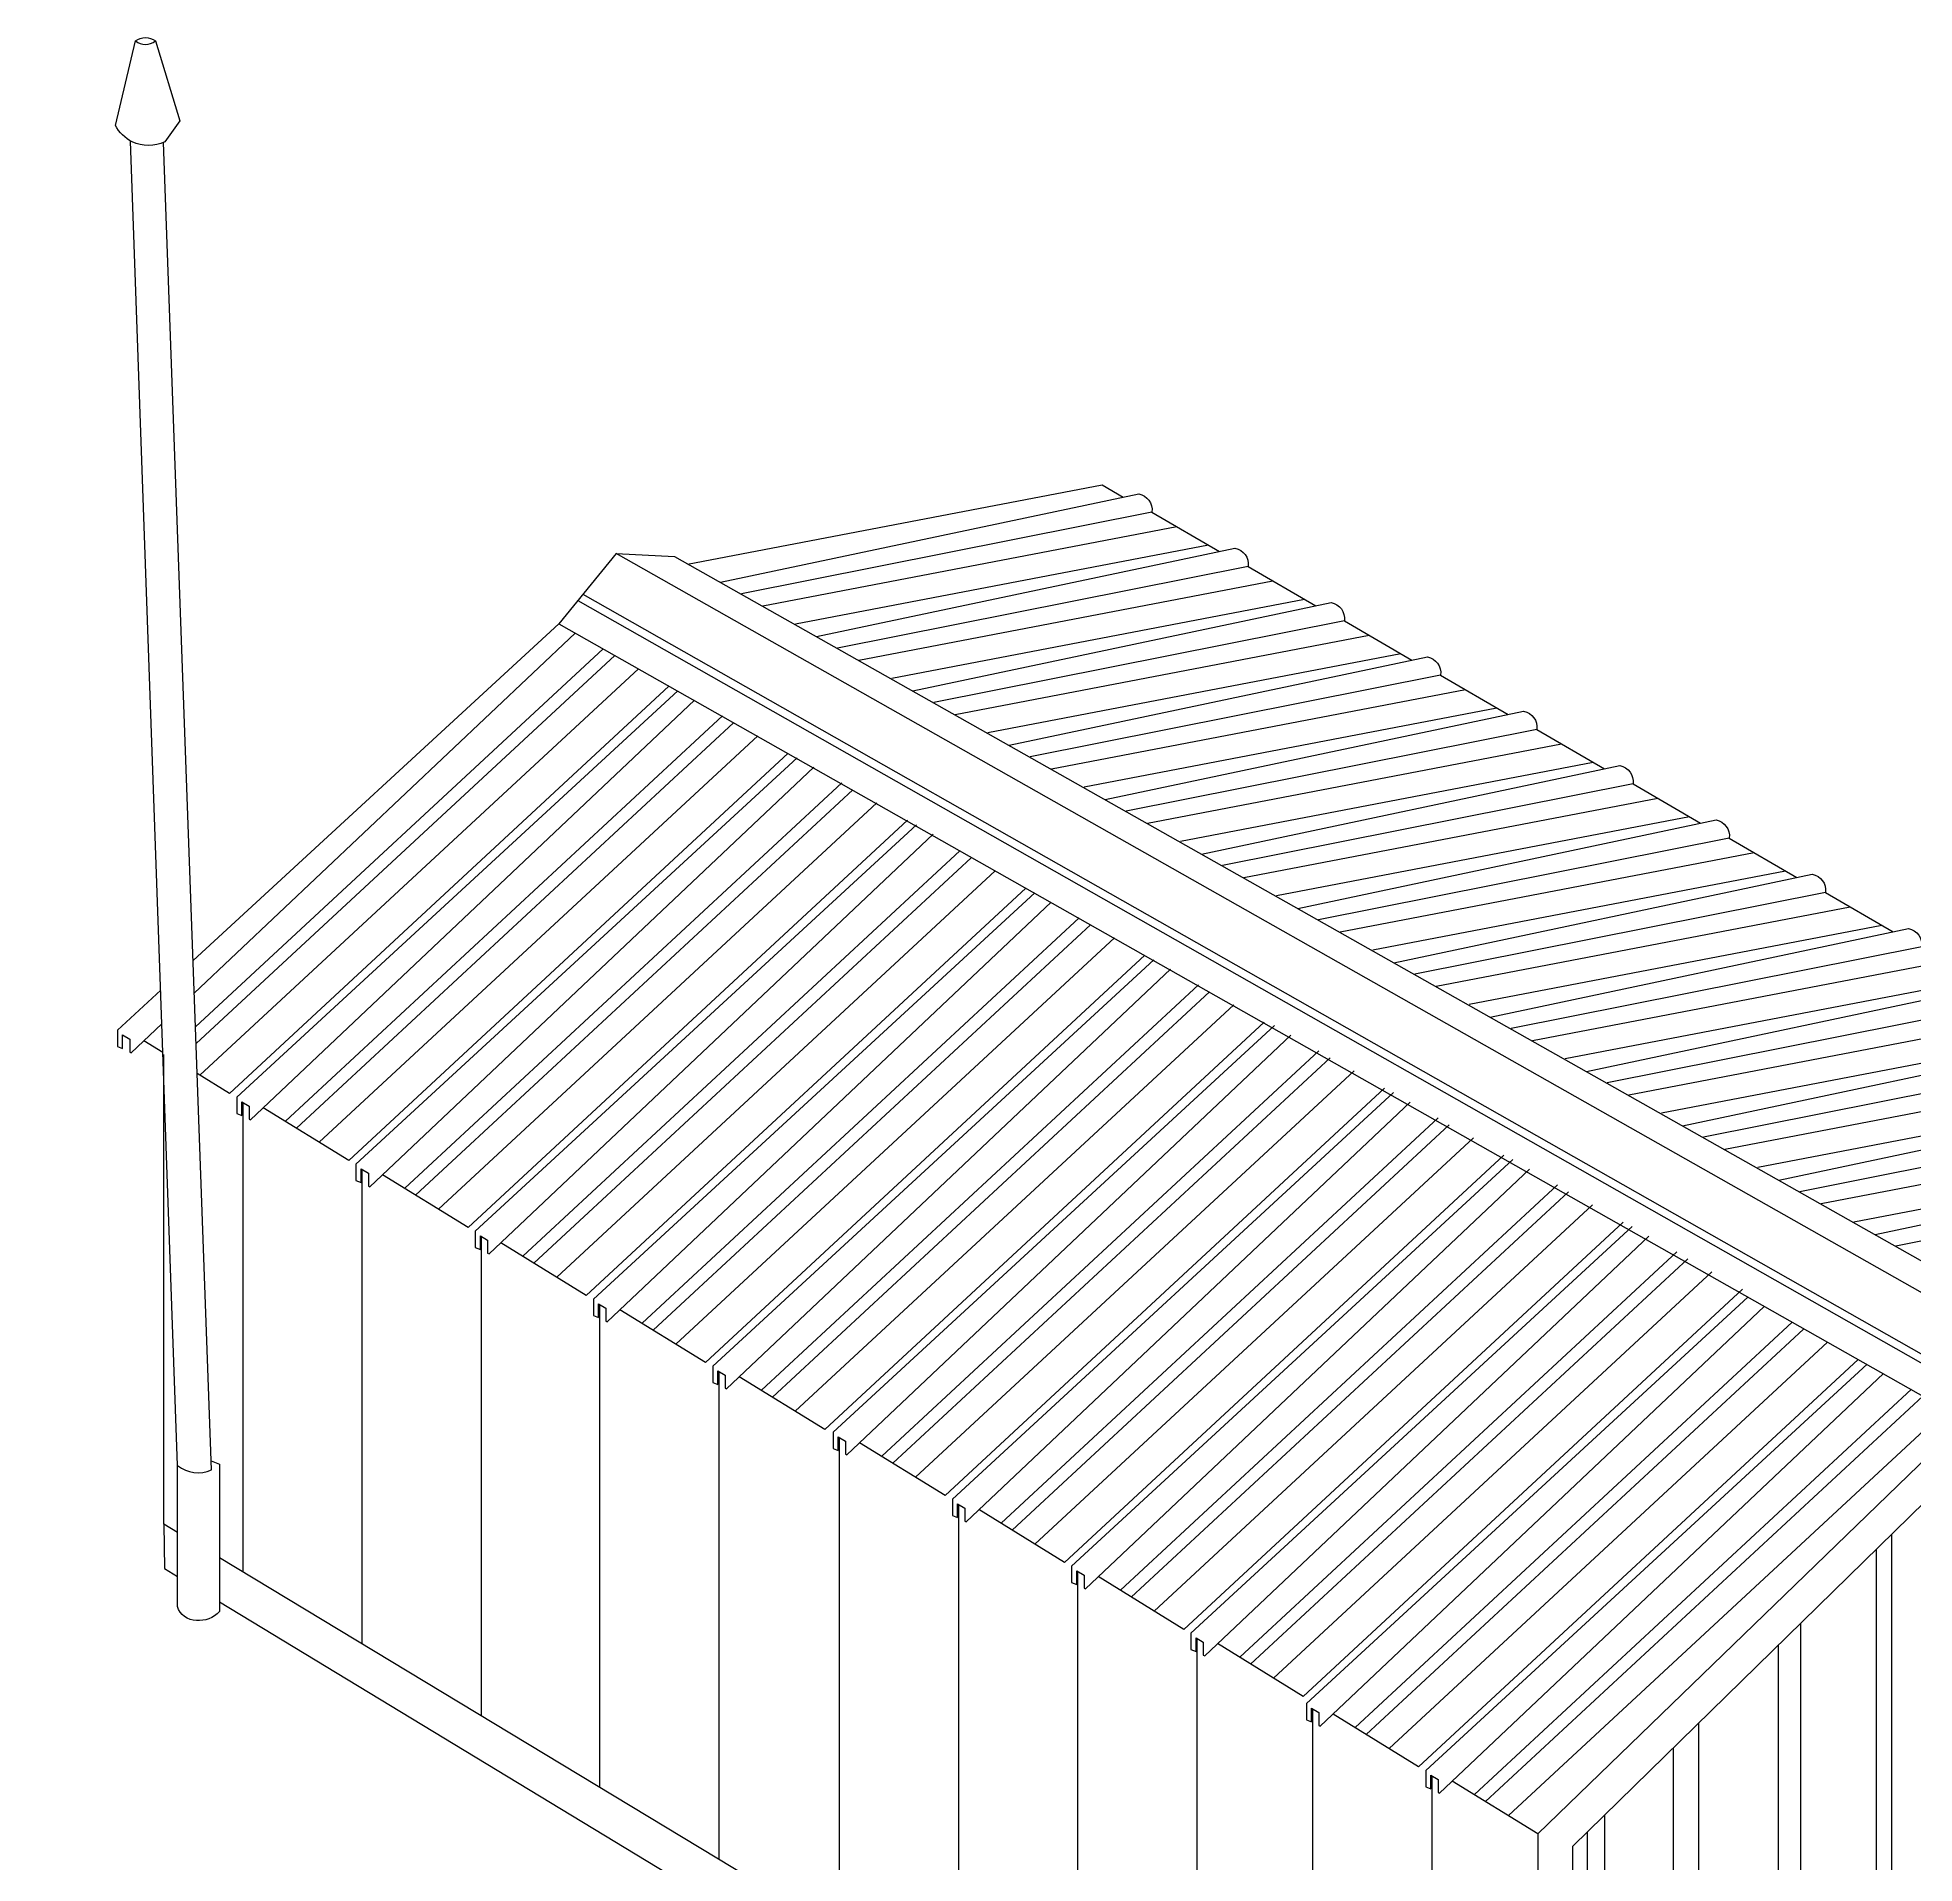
# Model space of a CAD drawing. Header units: feet. Extents: x -4 to 36779, y -12 to 27498.
# Drawn here: x 23547 to 32343, y 18941 to 27498 of the extents above; entities that cross this region are included whole.
import ezdxf

# ---------------------------------------------------------------- set-up
doc = ezdxf.new("R2010")
doc.units = ezdxf.units.FT
doc.header["$MEASUREMENT"] = 0
doc.layers.add('XREF', color=7, linetype='Continuous')
doc.styles.add('NEI-A', font='arial.ttf')
doc.dimstyles.new('NEI-A', dxfattribs={"dimtxt": 0.1, "dimasz": 0.125, "dimexe": 0.0625, "dimexo": 0.0625, "dimgap": 0.0625, "dimtad": 0, "dimtih": 1, "dimtoh": 1, "dimdec": 4, "dimzin": 3, "dimdsep": 46, "dimlunit": 4, "dimtxsty": 'NEI-A', "dimcen": 0, "dimadec": 0, "dimazin": 0, "dimtfac": 0.75, "dimtdec": 4, "dimtofl": 0, "dimtmove": 0, "dimatfit": 3, "dimfxl": 1, "dimfrac": 1, "dimtolj": 1, "dimtzin": 0, "dimarcsym": 0})

# ---------------------------------------------------------------- blocks, each defined once
blk = doc.blocks.new('*D5')
at = {"layer": 'Defpoints', "color": 0, "transparency": 16777216}
for p in [(24399.3, 20167.6), (31206.8, 16041.3), (30355.7, 14637.1)]:
    blk.add_point(p, dxfattribs=at)
at = {"layer": 'XREF', "color": 0, "lineweight": -2, "transparency": 16777216}
for p, q in [((23563.7, 18789.1), (23547.2, 18761.9)), ((23548.2, 18763.5), (26929.7, 16713.8)), ((30355.7, 14637.1), (26974.2, 16686.8)), ((30371.3, 14662.8), (30354.8, 14635.5))]:
    blk.add_line(p, q, dxfattribs=at)
at = {"layer": 'XREF', "color": 0, "transparency": 16777216, "insert": (26952, 16700.3), "char_height": 30, "attachment_point": 5, "rotation": 325, "style": 'NEI-A'}
blk.add_mtext("\\A1;11'", dxfattribs=at)
blk = doc.blocks.new('_None')

msp = doc.modelspace()

# ---------------------------------------------------------------- linework, layer by layer
at = {"layer": 'XREF'}
msp.add_lwpolyline([(23911.77107, 27086.03324), (24005.6487, 27482.13615, 0.352874335), (24099.52452, 27482.13615), (24214.26304, 27106.88063), (24143.84713, 27008.20916, -0.2087810713), (23990.53568, 27008.20916, -0.151701805)], format="xyb", close=True, dxfattribs=at)
for points in [[(24005.6487, 27482.13615, -0.3283119678), (24099.52452, 27482.13615)], [(26747.42333, 24944.91063), (28707.75376, 25359.65829, -0.3942998752), (28769.69672, 25274.18647), (26845.5139, 24890.60635)], [(27198.31619, 24690.24841), (29158.64662, 25104.99607, -0.3942998752), (29220.58958, 25019.52425), (27296.40676, 24635.94413)], [(27649.20904, 24435.58619), (29609.53947, 24850.33385, -0.3942998752), (29671.48243, 24764.86203), (27747.29962, 24381.28191)], [(28100.1019, 24180.92397), (30060.43233, 24595.67163, -0.3942998752), (30122.37529, 24510.19981), (28198.19247, 24126.61969)], [(28550.99475, 23926.26175), (30511.32518, 24341.0094, -0.3942998752), (30573.26815, 24255.53759), (28649.08533, 23871.95746)], [(29001.88761, 23671.59953), (30962.21804, 24086.34718, -0.3942998752), (31024.161, 24000.87537), (29099.97818, 23617.29524)], [(29452.78046, 23416.9373), (31413.1109, 23831.68496, -0.3942998752), (31475.05386, 23746.21314), (29550.87104, 23362.63302)], [(29903.67332, 23162.27508), (31864.00375, 23577.02274, -0.3942998752), (31925.94671, 23491.55092), (30001.76389, 23107.9708)], [(30354.56618, 22907.61286), (32314.89661, 23322.36052, -0.3942998752), (32376.83957, 23236.8887), (30452.65675, 22853.30858)], [(30805.45903, 22652.95064), (32765.78946, 23067.6983, -0.3942998752), (32827.73242, 22982.22648), (30903.54961, 22598.64636)], [(31256.35189, 22398.28842), (33216.68232, 22813.03608, -0.3942998752), (33278.62528, 22727.56426), (31354.44246, 22343.98414)], [(31707.24474, 22143.6262), (33667.57518, 22558.37386, -0.3942998752), (33729.51814, 22472.90204), (31805.33532, 22089.32192)], [(32158.1376, 21888.96398), (34118.46803, 22303.71163, -0.3942998752), (34180.41099, 22218.23982), (32256.22817, 21834.65969)], [(24360.30941, 20828.68103), (24399.26735, 20812.0536), (24399.26735, 20122.47558, -0.2408639052), (24291.4487, 20080.21803, -0.3325866844), (24203.03679, 20146.1796), (24203.03679, 20805.58865)], [(24203.71141, 20805.67585, 0.2752903945), (24361.86461, 20785.47762)]]:
    msp.add_lwpolyline(points, format="xyb", dxfattribs=at)
for points in [[(24203.71141, 20805.67585), (23983.06922, 27012.29866)], [(24361.86461, 20785.47762), (24137.95359, 27005.75218)], [(26593.6413, 25030.04646), (28536.69718, 25401.89624)], [(28536.69718, 25401.89624), (28635.44792, 25344.36052)], [(28769.69672, 25274.18647), (29086.34077, 25089.6983)], [(26945.66412, 24835.16182), (28885.91338, 25206.47448)], [(32592.83418, 21492.98117), (26258.98248, 25079.77066), (25989.42601, 24750.85467), (32572.59407, 21023.14011), (32851.13576, 21346.70787), (32789.4811, 21381.62222)], [(26258.98248, 25079.77066), (26531.66316, 25065.0649), (32645.51571, 21612.5787)], [(27099.44615, 24750.02599), (29033.92921, 25120.23515)], [(29220.58958, 25019.52425), (29537.23363, 24835.03608)], [(27396.55697, 24580.4996), (29336.80623, 24951.81226)], [(26078.88558, 24860.01429), (32659.67977, 21124.30315)], [(26103.01803, 24889.461), (32684.62945, 21153.28594)], [(27550.339, 24495.36377), (29484.82207, 24865.57293)], [(25989.42601, 24750.85467), (24275.9387, 23172.50944)], [(29671.48243, 24764.86203), (29988.12648, 24580.37386)], [(24281.45175, 23019.35626), (26067.0171, 24706.91877)], [(26198.25156, 24632.60734), (24287.14921, 22861.08018)], [(27847.44983, 24325.83738), (29787.69909, 24697.15004)], [(26252.05117, 24602.14335), (24289.94763, 22783.33981)], [(28001.23186, 24240.70155), (29935.71493, 24610.91071)], [(26363.08456, 24539.27077), (24308.49929, 22634.7398)], [(26506.21238, 24458.22473), (24446.93665, 22549.34586)], [(30122.37529, 24510.19981), (30439.01934, 24325.71164)], [(26548.39492, 24436.92694), (24480.48133, 22532.1089), (24480.48133, 22456.00138), (24504.71534, 22445.96483), (24504.71534, 22510.5748), (24538.60027, 22490.33014), (24538.60027, 22429.38825), (24545.22895, 22426.43877), (26625.986, 24392.99104)], [(28298.34269, 24071.17516), (30238.59195, 24442.48782)], [(26757.22046, 24318.67961), (24708.94521, 22419.99782)], [(26809.28687, 24286.609), (24760.0735, 22387.0576)], [(28452.12472, 23986.03932), (30386.60778, 24356.24849)], [(26922.05346, 24225.34304), (24867.46819, 22320.81207)], [(30573.26815, 24255.53759), (30889.9122, 24071.04941)], [(27065.18129, 24144.297), (25005.90555, 22235.41813)], [(27107.36382, 24122.99921), (25039.45023, 22218.18117), (25039.45023, 22142.07365), (25063.68424, 22132.03711), (25063.68424, 22196.64707), (25097.56917, 22176.40241), (25097.56917, 22115.46052), (25104.19785, 22112.51104), (27184.95491, 24079.06331)], [(28749.23554, 23816.51294), (30689.4848, 24187.8256)], [(28903.01757, 23731.3771), (30837.50064, 24101.58627)], [(27316.18937, 24004.75189), (25267.91411, 22106.07009)], [(27368.25578, 23972.68127), (25319.0424, 22073.12987)], [(29200.1284, 23561.85071), (31140.37766, 23933.16338)], [(31024.161, 24000.87537), (31340.80505, 23816.38719)], [(27481.02236, 23911.41531), (25426.43709, 22006.88434)], [(29353.91043, 23476.71488), (31288.39349, 23846.92405)], [(27624.15019, 23830.36927), (25564.87445, 21921.4904)], [(27666.33272, 23809.07148), (25598.41914, 21904.25344), (25598.41914, 21828.14592), (25622.65315, 21818.10938), (25622.65315, 21882.71934), (25656.53808, 21862.47468), (25656.53808, 21801.53279), (25663.16676, 21798.58331), (27743.92381, 23765.13558)], [(27869.95866, 23686.0043), (25821.68341, 21787.32251)], [(29651.02125, 23307.18849), (31591.27051, 23678.50116)], [(31475.05386, 23746.21314), (31791.69791, 23561.72497)], [(27922.02508, 23653.93369), (25872.8117, 21754.38228)], [(28034.79166, 23592.66772), (25980.20639, 21688.13676)], [(29804.80328, 23222.05266), (31739.28635, 23592.26182)], [(28177.91949, 23511.62169), (26118.64375, 21602.74282)], [(28220.10202, 23490.3239), (26152.18843, 21585.50585), (26152.18843, 21509.39833), (26176.42245, 21499.36179), (26176.42245, 21563.97176), (26210.30738, 21543.7271), (26210.30738, 21482.78521), (26216.93605, 21479.83573), (28297.69311, 23446.388)], [(31925.94671, 23491.55092), (32242.59076, 23307.06275)], [(30101.91411, 23052.52627), (32042.16337, 23423.83893)], [(28428.92757, 23372.07657), (26380.65232, 21473.39478)], [(28480.99398, 23340.00596), (26431.7806, 21440.45455)], [(30255.69614, 22967.39044), (32190.17921, 23337.5996)], [(28593.76056, 23278.74), (26539.17529, 21374.20903)], [(28736.88839, 23197.69396), (26677.61266, 21288.81509)], [(28779.07092, 23176.39617), (26711.15734, 21271.57813), (26711.15734, 21195.4706), (26735.39135, 21185.43406), (26735.39135, 21250.04403), (26769.27628, 21229.79937), (26769.27628, 21168.85748), (26775.90496, 21165.908), (28856.66201, 23132.46027)], [(30552.80697, 22797.86405), (32493.05623, 23169.17671)], [(28987.89647, 23058.14884), (26939.62122, 21159.46705)], [(30706.589, 22712.72822), (32641.07206, 23082.93738)], [(24124.52971, 23033.04202), (23921.51243, 22846.03663), (23921.51243, 22769.92911), (23945.74644, 22759.89256), (23945.74644, 22824.50253), (23979.63137, 22804.25787), (23979.63137, 22743.31598), (23986.26005, 22740.3665), (24130.10135, 22876.31291)], [(29039.96288, 23026.07823), (26990.74951, 21126.52683)], [(29152.72947, 22964.81227), (27098.1442, 21060.2813)], [(29295.8573, 22883.76623), (27236.58156, 20974.88736)], [(31003.69982, 22543.20183), (32943.94908, 22914.51449)], [(24134.882, 22741.83419), (24045.89292, 22796.72636)], [(29343.23943, 22867.2883), (27275.32585, 20962.47025), (27275.32585, 20886.36273), (27299.55986, 20876.32619), (27299.55986, 20940.93616), (27333.44479, 20920.6915), (27333.44479, 20859.74961), (27340.07346, 20856.80013), (29420.83052, 22823.3524)], [(31157.48185, 22458.066), (33091.96492, 22828.27516)], [(24138.47157, 20531.10318), (24138.47157, 22731.74505)], [(29552.06498, 22749.04097), (27503.78973, 20850.35918)], [(29604.13139, 22716.97036), (27554.91801, 20817.41895)], [(24446.93665, 22549.34586), (24294.99696, 22643.0686)], [(29716.89798, 22655.7044), (27662.3127, 20751.17343)], [(31454.59268, 22288.53961), (33394.84194, 22659.85227)], [(29860.0258, 22574.65836), (27800.75007, 20665.77949)], [(29902.20834, 22553.36057), (27834.29475, 20648.54253), (27834.29475, 20572.435), (27858.52876, 20562.39846), (27858.52876, 20627.00843), (27892.41369, 20606.76377), (27892.41369, 20545.82188), (27899.04237, 20542.8724), (29979.79942, 22509.42467)], [(31608.37471, 22203.40378), (33542.85777, 22573.61294)], [(24510.05398, 20306.74334), (24510.05398, 22507.38521)], [(25005.90555, 22235.41813), (24604.86183, 22482.79863)], [(30111.03388, 22435.11324), (28062.75863, 20536.43145)], [(30163.10029, 22403.04263), (28113.88692, 20503.49122)], [(30275.86688, 22341.77667), (28221.28161, 20437.2457)], [(31905.48553, 22033.87739), (33845.73479, 22405.19005)], [(30418.99471, 22260.73063), (28359.71897, 20351.85176)], [(32059.26756, 21948.74155), (33993.75063, 22318.95072)], [(25069.02288, 19969.24036), (25069.02288, 22193.45748)], [(25564.87445, 21921.4904), (25163.83073, 22168.8709)], [(30461.17724, 22239.43284), (28393.26365, 20334.6148), (28393.26365, 20258.50728), (28417.49766, 20248.47073), (28417.49766, 20313.0807), (28451.38259, 20292.83604), (28451.38259, 20231.89415), (28458.01127, 20228.94467), (30538.76833, 22195.49694)], [(30670.00279, 22121.18551), (28621.72753, 20222.50372)], [(30722.0692, 22089.1149), (28672.85582, 20189.5635)], [(30834.83578, 22027.84894), (28780.25051, 20123.31797)], [(30977.96361, 21946.8029), (28918.68787, 20037.92403)], [(31020.14614, 21925.50511), (28952.23256, 20020.68707), (28952.23256, 19944.57955), (28976.46657, 19934.543), (28976.46657, 19999.15297), (29010.3515, 19978.90831), (29010.3515, 19917.96642), (29016.98017, 19915.01694), (31097.73723, 21881.56921)], [(25627.99179, 19631.73738), (25627.99179, 21879.52975)], [(26118.64375, 21602.74282), (25717.60003, 21850.12332)], [(31228.97169, 21807.25778), (29180.69644, 19908.57599)], [(31281.0381, 21775.18717), (29231.82472, 19875.63577)], [(31393.80468, 21713.92121), (29339.21941, 19809.39024)], [(26181.76109, 19297.37389), (26181.76109, 21560.78217)], [(31536.93251, 21632.87517), (29477.65678, 19723.9963)], [(31561.71503, 21595.5497), (29493.80144, 19690.73165), (29493.80144, 19614.62413), (29518.03545, 19604.58759), (29518.03545, 19669.19756), (29551.92038, 19648.9529), (29551.92038, 19588.01101), (29558.54906, 19585.06153), (31639.30612, 21551.6138)], [(26677.61266, 21288.81509), (26276.56893, 21536.19559)], [(31770.54057, 21477.30237), (29722.26532, 19578.62058)], [(31822.60699, 21445.23176), (29773.39361, 19545.68035)], [(31935.37357, 21383.9658), (29880.7883, 19479.43483)], [(32078.5014, 21302.91976), (30019.22566, 19394.04089)], [(26740.72999, 18959.87091), (26740.72999, 21246.85444)], [(27236.58156, 20974.88736), (26835.53784, 21222.26786)], [(32120.68393, 21281.62197), (30052.77034, 19376.80393), (30052.77034, 19300.6964), (30077.00436, 19290.65986), (30077.00436, 19355.26983), (30110.88929, 19335.02517), (30110.88929, 19274.08328), (30117.51796, 19271.1338), (32198.27502, 21237.68607)], [(32795.89361, 21225.80214), (30578.19457, 19080.11316)], [(32329.50948, 21163.37464), (30281.23423, 19264.69285)], [(32381.57589, 21131.30403), (30332.36251, 19231.75263)], [(32494.34247, 21070.03807), (30439.7572, 19165.5071)], [(27304.8985, 18619.22843), (27304.8985, 20937.74657)], [(27800.75007, 20665.77949), (27399.70634, 20913.15999)], [(27863.8674, 18281.72545), (27863.8674, 20623.81884)], [(28359.71897, 20351.85176), (27958.67525, 20599.23226)], [(24203.03679, 20492.11898), (24138.47157, 20531.10318), (24141.46664, 20323.85936), (24203.03679, 20286.53935)], [(32163.98259, 20413.00566), (32163.98259, 17739.67496)], [(32234.96642, 20482.42761), (32234.96642, 17791.69575)], [(24399.26735, 20167.59652), (31206.84128, 16041.2662), (35624.57235, 18778.22162), (35013.57768, 19313.04437), (30586.86139, 16637.59356), (24399.26735, 20373.63583)], [(28422.8363, 17944.22246), (28422.8363, 20309.89111)], [(28918.68787, 20037.92403), (28517.64415, 20285.30453)], [(31808.77953, 20065.61819), (31808.77953, 17534.97162)], [(28981.80521, 17606.71948), (28981.80521, 19995.96338)], [(29477.65678, 19723.9963), (29076.61305, 19971.3768)], [(31704.6686, 19963.79803), (31704.6686, 17473.3254)], [(29523.37409, 17279.72255), (29523.37409, 19666.00797)], [(30019.22566, 19394.04089), (29618.18194, 19641.42139)], [(31330.81662, 19598.17198), (31330.81662, 17251.95997)], [(31212.50964, 19482.46814), (31212.50964, 17205.12178)], [(30082.343, 16942.21957), (30082.343, 19352.08024)], [(30578.19457, 19080.11316), (30177.15084, 19327.49366)], [(30809.74469, 19088.5653), (30809.74469, 16943.42259)], [(30891.09204, 19168.12274), (30891.09204, 16991.59002)], [(30578.19457, 19080.11316), (30586.86139, 16637.59356)]]:
    msp.add_lwpolyline(points, dxfattribs=at)
msp.add_lwpolyline([(30742.60513, 16903.66788), (30742.60513, 19022.90303), (32752.29839, 20988.37663), (32752.29839, 18093.6485)], close=True, dxfattribs=at)

# ---------------------------------------------------------------- dimensions: what is measured, and where the dimension line sits
dim = msp.add_aligned_dim(p1=(24399.26735, 20167.59652), p2=(31206.84128, 16041.2662), distance=-1641.94277, text="11'", dimstyle='NEI-A', override={"dimscale": 30, "dimtxt": 1, "dimasz": 1, "dimblk1": 'None', "dimblk2": 'None', "dimsah": 1, "dimfxlon": 1}, dxfattribs=at)
dim.commit()
dim.dimension.update_dxf_attribs({"geometry": '*D5', "text_midpoint": (26951.95292, 16700.29374), "text_rotation": 325})

doc.saveas('drawing.dxf')
